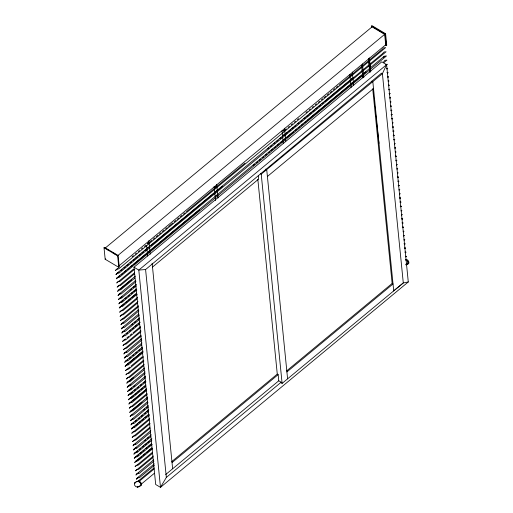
<?xml version="1.0" encoding="UTF-8"?>
<svg xmlns="http://www.w3.org/2000/svg" width="513" height="513" viewBox="0 0 513 513"><rect width="100%" height="100%" fill="white"/><g stroke="black" fill="none" stroke-linecap="round" stroke-linejoin="round"><path stroke-width="0.77" d="M134.765 483.663L134.913 482.887C137.394 479.572 141.896 481.2 141.351 484.958C139.004 488.485 133.855 487.491 134.425 483.291L135.137 482.688M383.307 57.507L384.513 56.141L386.507 55.936L119.51 277.238L117.522 277.45L116.316 278.815L120.016 275.75M383.724 61.682L384.93 60.316L386.924 60.111L383.73 62.759M257.84 179.364L277.276 374.118L278.155 374.637L278.771 380.793L281.169 382.223L166.34 477.404L160.486 487.35L155.683 484.496L133.996 267.222L381.794 61.823L386.597 64.676L408.284 281.951L160.486 487.35L138.799 270.075L133.996 267.222M383.057 52.974L384.096 51.967L386.09 51.762L119.099 273.063L117.105 273.275L115.9 274.641L118.984 272.082M216.922 190.535C219.449 189.804 213.485 192.805 216.614 190.721M134.938 278.014L120.76 289.768L118.772 289.973L117.567 291.339L131.751 279.585M135.971 281.682L121.177 293.943L119.189 294.148L117.984 295.514L120.452 293.468M136.387 285.856L121.594 298.117L119.606 298.322L118.4 299.688L122.1 296.623M136.804 290.031L122.011 302.292L120.023 302.497L118.817 303.863L123.133 300.285M137.221 294.206L122.427 306.466L120.44 306.671L119.234 308.037L124.165 303.952M138.888 310.904L124.095 323.164L122.107 323.37L120.901 324.742L123.37 322.696M139.305 315.078L124.512 327.339L122.524 327.544L121.318 328.916L123.787 326.871M139.106 319.766L124.928 331.513L122.94 331.725L121.735 333.091L124.204 331.045M139.523 323.94L125.345 335.688L123.357 335.9L122.152 337.265L124.621 335.22M141.806 340.132L127.012 352.393L125.025 352.598L123.819 353.964L126.288 351.918M141.607 344.813L127.429 356.567L125.441 356.772L124.236 358.138L126.705 356.093M142.64 348.481L127.846 360.742L125.858 360.947L124.653 362.313L127.737 359.76M143.121 351.084L125.685 365.538L125.069 366.487L128.769 363.422M144.108 369.867L129.93 381.614L127.942 381.819L126.737 383.192L133.521 377.568M145.141 373.528L130.347 385.789L128.359 385.994L127.153 387.366L130.853 384.301M145.557 377.703L130.764 389.963L128.776 390.175L127.57 391.541L131.886 387.963M145.974 381.877L131.181 394.138L129.193 394.35L127.987 395.715L132.303 392.137M146.192 390.739L132.014 402.493L130.026 402.699L128.821 404.064L131.283 402.019M147.641 398.582L132.848 410.842L130.86 411.048L129.654 412.414L141.986 402.192M148.058 402.756L133.265 415.017L131.277 415.222L130.071 416.588L132.534 414.542M148.475 406.931L133.681 419.192L131.694 419.397L130.488 420.763L132.95 418.723M148.276 411.612L134.098 423.366L132.11 423.571L130.905 424.937L133.367 422.898M150.36 432.491L136.182 444.239L134.194 444.444L132.989 445.816L135.451 443.771M150.777 436.666L136.599 448.413L134.605 448.625L133.406 449.991L136.484 447.432M151.81 440.327L137.016 452.588L135.022 452.799L133.822 454.165L137.522 451.1M152.226 444.502L137.433 456.762L135.438 456.974L134.239 458.34L138.555 454.762M152.643 448.676L137.85 460.943L135.855 461.149L134.656 462.514L142.056 456.384M153.894 461.206L139.1 473.467L137.106 473.672L135.907 475.038L138.369 472.992M154.31 465.381L139.517 477.641L137.522 477.847L136.323 479.213L138.786 477.173M148.469 247.202C146.006 248.856 151.688 245.951 149.084 246.766M216.723 195.145C214.261 196.793 219.942 193.901 217.339 194.709M284.452 134.489C281.534 136.368 286.517 134.085 285.106 134.169M140.639 485.561L140.863 485.362C141.428 481.822 137.144 479.924 134.65 483.092M405.854 264.817C408.739 264.285 408.329 260.816 405.982 260.328M406.174 264.811L408.117 263.855L408.489 262.88L407.444 260.771L405.68 259.719M408.117 263.855L408.829 263.252C409.342 261.566 407.636 259.238 405.854 259.386L405.366 259.79M148.36 242.771C145.442 244.656 150.424 242.367 149.014 242.45M216.197 186.546C213.318 188.406 218.185 186.174 216.852 186.219M283.907 130.424C281.047 132.335 286.895 129.359 284.343 130.129M351.745 74.193C348.866 76.104 354.752 73.128 352.181 73.898M352.598 78.072C355.099 77.328 349.327 80.265 352.162 78.367M149.501 250.94C152.066 250.171 146.199 253.14 149.065 251.229M285.523 138.343C286.914 138.266 281.97 140.53 284.869 138.664M353.361 82.112C354.765 82.042 349.757 84.299 352.707 82.433M145.839 384.994L129.019 398.934L128.404 399.89L133.335 395.799M148.757 414.215L131.937 428.163L131.322 429.112L134.406 426.56M104.024 247.76L104.511 247.356L118.118 255.436L119.266 266.92L118.779 267.324L105.171 259.245L104.024 247.76L117.631 255.84L118.779 267.324M371.656 27.587L371.502 26.054L371.989 25.65L385.596 33.73L386.738 45.208L386.257 45.612L385.75 45.317M105.069 248.177L372.06 26.875L384.654 34.358L385.699 44.791L118.708 266.1M105.171 259.245L105.659 258.841M117.663 255.66L384.654 34.358M117.631 255.84L118.118 255.436M386.257 45.612L385.109 34.134L385.596 33.73M117.952 268.421L115.483 270.466L116.688 269.094L118.683 268.889L385.673 47.587L383.371 47.978L382.474 49.158L352.88 73.692M132.136 256.667L133.367 255.641M135.214 254.108L136.452 253.089M138.298 251.556L139.53 250.53M141.383 248.997L142.614 247.978M144.467 246.445L145.698 245.419M147.545 243.887L148.783 242.867M150.014 241.841L151.867 240.308M153.098 239.289L154.945 237.756M156.183 236.73L158.03 235.198M159.261 234.178L161.114 232.645M162.345 231.619L164.198 230.087M165.43 229.067L167.283 227.535M168.514 226.509L172.83 222.931M174.061 221.911L175.914 220.378M177.145 219.352L178.999 217.82M180.23 216.8L182.077 215.268M183.314 214.242L185.161 212.709M186.392 211.689L215.992 187.155M217.223 186.136L244.97 163.134M284.433 130.424L286.286 128.891M288.133 127.359L289.37 126.333M291.217 124.8L292.448 123.78M294.302 122.248L295.533 121.222M297.386 119.689L298.617 118.67M306.017 112.533L307.249 111.513M309.102 109.981L310.333 108.955M312.18 107.422L313.417 106.403M315.264 104.87L316.502 103.844M318.349 102.311L319.58 101.292M321.433 99.759L322.664 98.733M323.895 97.714L325.749 96.181M326.98 95.155L328.833 93.623M330.064 92.603L331.911 91.07M333.149 90.044L334.995 88.512M336.233 87.492L338.08 85.96M339.311 84.934L351.649 74.712M116.515 273.685L148.045 247.548M149.084 246.689L215.633 191.529M216.306 190.971L283.721 135.092M284.144 134.739L351.565 78.861M120.837 270.55L122.068 269.53M123.915 267.998L125.153 266.972M127 265.439L128.231 264.419M130.084 262.887L131.315 261.861M133.168 260.328L134.4 259.309M135.631 258.283L137.484 256.75M138.715 255.731L140.568 254.198M141.8 253.172L143.646 251.639M144.884 250.62L146.731 249.087M151.046 245.509L222.571 186.219M267.587 148.911L268.818 147.885M270.672 146.352L271.903 145.333M273.756 143.8L274.987 142.774M276.834 141.242L278.072 140.222M279.918 138.69L281.15 137.664M284.85 134.598L287.318 132.553M288.55 131.533L290.403 130.001M291.634 128.975L293.487 127.442M294.719 126.422L295.95 125.396M297.803 123.864L299.034 122.844M300.881 121.312L302.119 120.286M303.965 118.753L305.203 117.733M306.434 116.707L308.281 115.175M309.519 114.155L311.365 112.623M312.597 111.597L314.45 110.064M315.681 109.045L317.534 107.512M318.765 106.486L320.612 104.953M321.85 103.934L323.697 102.401M324.934 101.375L352.059 78.887M353.297 77.867L382.89 53.333M116.932 277.86L148.462 251.729M149.809 250.613L216.3 195.498M217.031 194.895L284.138 139.267M285.484 138.151L351.976 83.035M353.31 81.933L384.205 56.327M121.254 274.724L123.101 273.192M124.332 272.172L126.185 270.64M127.416 269.614L129.27 268.081M130.501 267.061L132.348 265.529M133.585 264.503L149.001 251.729M150.232 250.703L199.563 209.817M253.204 165.353L254.435 164.327M256.288 162.794L257.52 161.775M259.373 160.242L260.604 159.216M262.457 157.683L263.688 156.664M265.535 155.131L266.773 154.105M268.62 152.573L269.851 151.553M271.088 150.527L272.935 148.994M274.173 147.975L276.02 146.442M277.251 145.416L279.104 143.884M280.335 142.864L282.188 141.332M286.504 137.753L293.904 131.617M295.135 130.597L296.982 129.064M298.22 128.038L300.067 126.506M301.298 125.486L303.151 123.954M304.382 122.928L306.235 121.395M307.467 120.375L352.476 83.061M353.714 82.042L366.045 71.82M133.386 269.19L116.733 282.99L117.939 281.624L119.927 281.413L134.72 269.152M134.419 272.852L117.15 287.165L118.356 285.799L120.343 285.594L134.521 273.839M386.61 64.888L387.341 64.285L385.693 64.356M118.182 290.39L135.355 276.154M282.105 383.391L261.22 174.125L382.403 73.68L386.597 64.676L138.799 270.075L145.589 269.537L381.531 73.16L382.403 73.68L403.289 282.945L282.105 383.391L281.233 382.871L281.169 382.223M387.026 69.063L387.751 68.46L386.481 68.441M118.599 294.565L135.772 280.329M152.508 267.055L258.635 179.088L258.328 176.01M387.443 73.237L388.168 72.634L386.898 72.615M119.016 298.739L136.452 284.285M130.116 289.98L131.354 288.954M133.2 287.421L134.432 286.401M267.401 176.478L373.515 88.525M387.86 77.412L388.585 76.809L387.713 76.745M119.433 302.914L136.259 288.966M124.986 298.752L126.217 297.732M128.07 296.2L129.302 295.174M131.148 293.641L132.386 292.622M133.617 291.596L135.464 290.063M388.277 81.586L389.001 80.983L388.129 80.919M119.85 307.088L136.676 293.141M125.403 302.926L127.25 301.394M128.487 300.374L130.334 298.842M131.565 297.816L136.503 293.731M388.694 85.761L389.418 85.158L388.546 85.1M137.535 297.393L119.651 312.212L120.856 310.846L122.844 310.641L137.022 298.893M389.11 89.935L389.835 89.333L388.565 89.313M137.952 301.567L120.068 316.393L121.273 315.02L123.261 314.815L137.439 303.068M389.527 94.11L390.252 93.507L388.982 93.488M138.369 305.742L120.484 320.567L121.69 319.195L123.678 318.99L138.472 306.729M389.944 98.284L390.669 97.688L389.797 97.624M121.517 323.786L138.343 309.839M390.361 102.465L391.086 101.863L390.213 101.798M121.934 327.961L138.76 314.02M390.778 106.64L391.502 106.037L390.63 105.973M122.351 332.135L139.523 317.906M131.604 324.915L132.835 323.889M134.682 322.356L135.919 321.337M137.766 319.804L138.997 318.778M391.195 110.814L391.919 110.212L390.65 110.186M122.767 336.31L139.94 322.081M126.467 333.687L127.699 332.668M129.552 331.129L130.783 330.109M132.021 329.09L133.867 327.557M135.099 326.531L136.952 324.998M138.183 323.979L140.036 322.44M391.611 114.989L392.336 114.386L391.066 114.361M125.653 338.881L122.569 341.44L123.774 340.074L125.762 339.863L140.556 327.602M126.884 337.862L128.737 336.329M129.969 335.31L131.815 333.771M133.053 332.751L140.453 326.621M392.028 119.163L392.753 118.561L391.483 118.541M140.87 330.795L122.985 345.615L124.191 344.249L126.179 344.043L140.972 331.776M392.445 123.338L393.17 122.735L392.298 122.671M140.665 335.476L123.402 349.789L124.608 348.423L126.596 348.218L141.389 335.957M392.862 127.513L393.586 126.91L392.714 126.846M124.435 353.015L141.607 338.779M393.279 131.687L394.003 131.084L392.734 131.065M124.851 357.189L142.024 342.953M393.695 135.862L394.42 135.259L393.15 135.24M125.268 361.364L142.441 347.128M129.584 358.228L130.821 357.202M132.668 355.669L133.899 354.65M135.753 353.117L136.984 352.091M138.837 350.559L140.068 349.539M394.112 140.036L394.837 139.433L393.567 139.414M125.685 365.538L142.858 351.302M130.001 362.402L131.854 360.87M133.085 359.844L134.932 358.311M136.169 357.292L138.016 355.759M139.254 354.733L141.101 353.2M143.056 352.655L128.263 364.916L125.961 365.307M394.529 144.211L395.254 143.608L394.382 143.55M129.802 367.09L125.486 370.662L126.692 369.296L128.68 369.091L143.473 356.83M131.033 366.064L142.133 356.862M394.946 148.385L395.67 147.782L394.798 147.725M143.165 360.53L125.903 374.843L127.109 373.47L129.096 373.265L143.89 361.005M395.363 152.56L396.087 151.957L395.215 151.899M144.198 364.192L126.32 379.017L127.525 377.645L129.513 377.44L143.691 365.692M395.78 156.734L396.504 156.138L395.234 156.112M127.352 382.236L144.525 368.001M396.196 160.915L396.921 160.312L395.651 160.287M127.769 386.411L145.205 371.957M396.613 165.09L397.338 164.487L396.466 164.423M128.186 390.585L145.621 376.132M133.733 386.43L134.97 385.404M397.03 169.264L397.755 168.662L396.882 168.597M128.603 394.76L145.423 380.819M134.149 390.605L135.387 389.579M137.234 388.046L138.472 387.026M140.318 385.494L141.55 384.468M143.403 382.935L144.634 381.916M397.447 173.439L398.171 172.836L397.299 172.772M134.566 394.779L136.42 393.247M137.651 392.221L139.504 390.688M140.735 389.668L142.582 388.136M143.82 387.11L145.666 385.577M145.775 386.565L131.597 398.312L129.295 398.71M397.864 177.613L398.588 177.011L397.312 176.991M129.436 403.115L146.609 388.88M132.521 400.999L146.699 389.245M398.28 181.788L399.005 181.185L397.729 181.166M147.116 393.42L129.238 408.239L130.443 406.873L132.431 406.668L147.225 394.407M398.697 185.963L399.422 185.36L398.146 185.34M130.27 411.464L147.706 397.011M399.114 190.137L399.839 189.534L398.967 189.47M130.687 415.639L147.507 401.692M399.531 194.312L400.255 193.709L399.383 193.645M131.104 419.814L148.276 405.578M143.435 410.034L144.666 409.008M146.519 407.476L147.75 406.456M399.948 198.486L400.672 197.883L399.396 197.864M131.52 423.988L148.693 409.752M135.22 421.359L136.452 420.339M138.305 418.807L139.536 417.787M141.383 416.248L142.62 415.229M144.467 413.696L145.705 412.676M146.936 411.65L148.783 410.118M400.364 202.661L401.089 202.058L399.813 202.039M135.637 425.54L137.484 424.001M138.722 422.981L140.568 421.449M141.8 420.429L143.653 418.89M144.884 417.871L146.737 416.338M147.968 415.312L149.2 414.292M149.309 415.28L134.515 427.541L132.213 427.932M400.781 206.835L401.506 206.232L400.23 206.213M149.616 418.467L131.738 433.293L132.944 431.92L134.932 431.715L149.725 419.454M401.198 211.01L401.923 210.407L401.051 210.349M149.418 423.154L132.155 437.467L133.361 436.095L135.349 435.89L150.142 423.629M401.615 215.184L402.339 214.588L401.467 214.524M149.834 427.329L132.572 441.642L133.778 440.269L135.765 440.064L149.943 428.317M402.032 219.365L402.756 218.762L401.48 218.737M133.604 444.861L150.777 430.631M402.449 223.54L403.173 222.937L401.897 222.911M134.021 449.035L151.194 434.806M144.506 440.789L145.737 439.769M147.584 438.237L148.821 437.211M402.865 227.714L403.59 227.112L402.314 227.086M134.438 453.21L151.874 438.756M139.369 449.568L140.6 448.542M142.454 447.009L143.685 445.989M144.922 444.963L146.769 443.431M148.001 442.411L149.238 441.385M403.282 231.889L404.007 231.286L403.135 231.222M134.855 457.391L151.675 443.444M139.786 453.742L141.639 452.209M142.87 451.183L144.102 450.164M145.955 448.631L147.186 447.605M148.417 446.586L150.271 445.053M403.699 236.063L404.424 235.461L403.551 235.396M135.272 461.565L151.829 447.836M143.287 455.358L145.134 453.825M146.372 452.806L151.303 448.715M404.116 240.238L404.84 239.635L403.968 239.571M152.335 452.376L135.073 466.689L136.272 465.323L138.266 465.118L152.444 453.364M404.533 244.412L405.257 243.81L403.981 243.79M153.368 456.044L135.49 470.863L136.689 469.498L138.683 469.292L152.861 457.538M404.949 248.587L405.674 247.984L404.398 247.965M136.516 474.089L153.688 459.853M405.366 252.762L406.091 252.159L404.815 252.139M136.933 478.263L154.375 463.81M405.783 256.936L406.508 256.333L405.636 256.269M137.401 481.726L154.054 467.927M137.888 481.495L138.375 481.091M138.747 481.681L154.163 468.908M137.401 487.158L141.126 485.157M141.332 484.073L154.278 473.339M171.772 461.572L277.276 374.118M172.028 462.604L278.155 374.637M286.652 370.899L392.15 283.458L372.72 88.8L378.985 143.345M286.908 371.931L393.022 283.978L392.15 283.458M165.68 474.538L278.771 380.793M393.708 290.826L403.289 282.945L408.284 281.951M405.789 264.227L407.707 263.278M406.662 264.407L408.605 263.451M137.888 486.754L137.17 486.754M139.279 481.681L139.934 482.066M371.502 26.054L385.109 34.134M260.347 173.606L261.22 174.125M107.057 249.363L108.384 250.145M113.027 252.903L116.342 254.871M140.248 482.38L140.992 483.881M372.823 81.618L393.715 290.884M371.951 81.099L372.028 81.849M369.418 57.956L369.969 63.529M370.13 65.119L370.764 71.487M369.123 58.2L370.476 71.724M368.834 58.437L369.386 64.01M369.546 65.6L370.104 71.172M368.969 61.22L369.206 63.606M369.36 65.196L369.681 68.383M369.841 69.973L370.078 72.359M368.437 59.072L369.706 71.807M362.467 63.978L363.82 77.495M361.562 65.202L362.832 77.925M352.322 72.032L353.675 85.588M349.84 74.654L351.11 87.415M284.503 128.244L285.779 141.004M282.022 130.866L283.298 143.627M266.715 169.572L287.601 378.838M265.837 169.053L265.914 169.803M216.685 184.456L218.038 198.012M214.126 186.283L215.556 200.634M152.124 263.201L172.644 468.76M148.866 240.674L150.219 254.224M146.622 245.689L147.661 256.051M145.589 269.537L166.34 477.404"/></g></svg>
